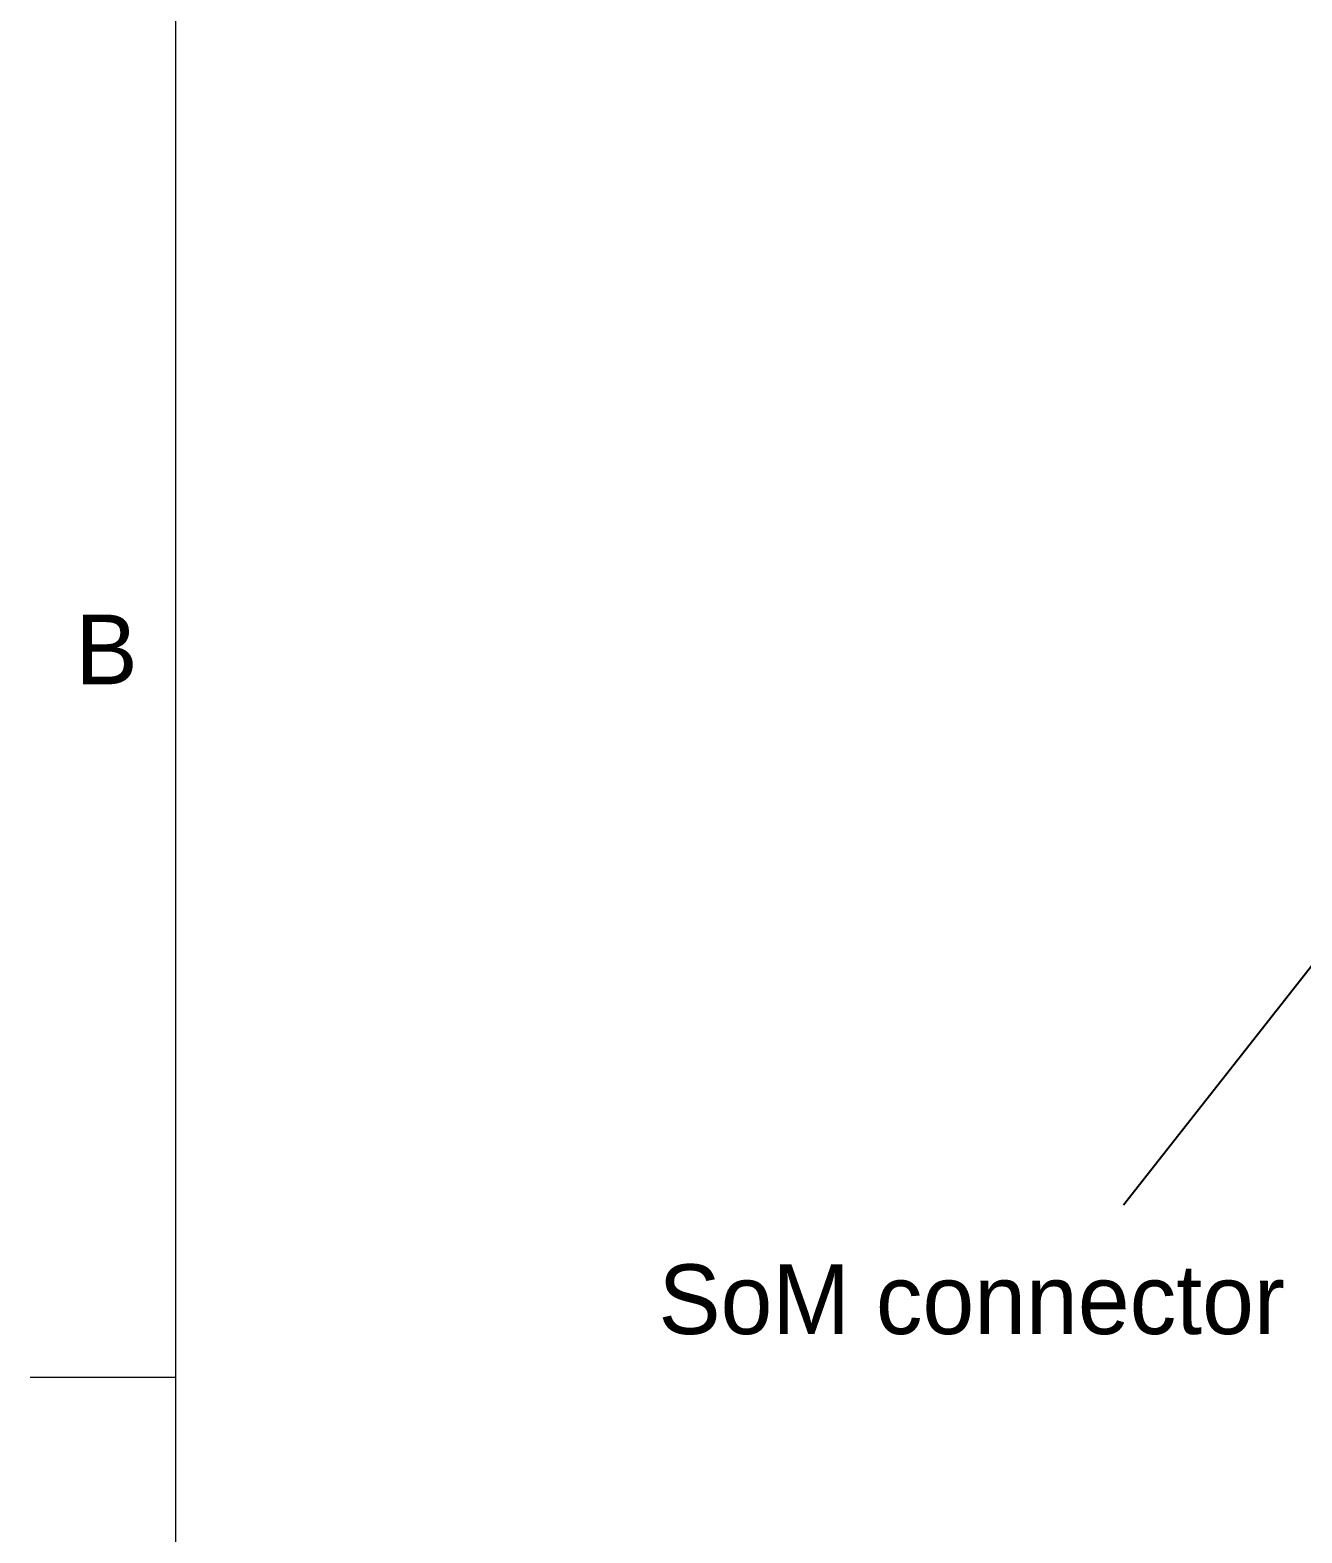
# Model space of a CAD drawing. Header units: millimetres. Extents: x 15 to 205, y 5 to 292.
# Drawn here: x 15 to 58.7, y 193.2 to 244.8 of the extents above; entities that cross this region are included whole.
import ezdxf

# ---------------------------------------------------------------- set-up
doc = ezdxf.new("R2010")
doc.units = ezdxf.units.MM
doc.layers.add('Annotations', color=7, linetype='Continuous')
doc.layers.add('Border', color=7, linetype='Continuous')
doc.styles.add('Shapr0', font='txt', dxfattribs={"height": 2.3925})
doc.dimstyles.new('ISO-25', dxfattribs={"dimtxt": 2.5, "dimasz": 2.5, "dimexe": 1.25, "dimexo": 0.625, "dimtad": 1, "dimtxsty": 'Standard', "dimcen": 2.5, "dimadec": 0, "dimazin": 0, "dimtfac": 1, "dimtmove": 0, "dimatfit": 3, "dimfxl": 1, "dimarcsym": 0})

msp = doc.modelspace()

# ---------------------------------------------------------------- linework, layer by layer
at = {"layer": 'Border', "linetype": 'Continuous', "lineweight": 15}
for p, q in [((20, 287), (20, 10)), ((20, 198.5), (15, 198.5))]:
    msp.add_line(p, q, dxfattribs=at)

# ---------------------------------------------------------------- texts
at = {"layer": 'Annotations', "linetype": 'Continuous', "lineweight": 15, "insert": (36.584, 201.167), "char_height": 1.79438, "width": 84.66672, "attachment_point": 4}
msp.add_mtext('{\\fSF-Mono-Regular-Extended.ttf|b0|i0|c0|p0;\\H1.333333x;SoM connector}', dxfattribs=at)
at = {"layer": 'Border', "linetype": 'Continuous', "lineweight": 15, "insert": (18.696, 223.5), "char_height": 2.393, "width": 2.3925, "attachment_point": 6, "style": 'Shapr0'}
msp.add_mtext('B', dxfattribs=at)

# ---------------------------------------------------------------- leaders
at = {"layer": 'Annotations', "linetype": 'Continuous', "lineweight": 15}
msp.add_leader([(69.876, 226.444), (52.557, 204.413)], dimstyle='ISO-25', dxfattribs=at)

doc.saveas('drawing.dxf')
